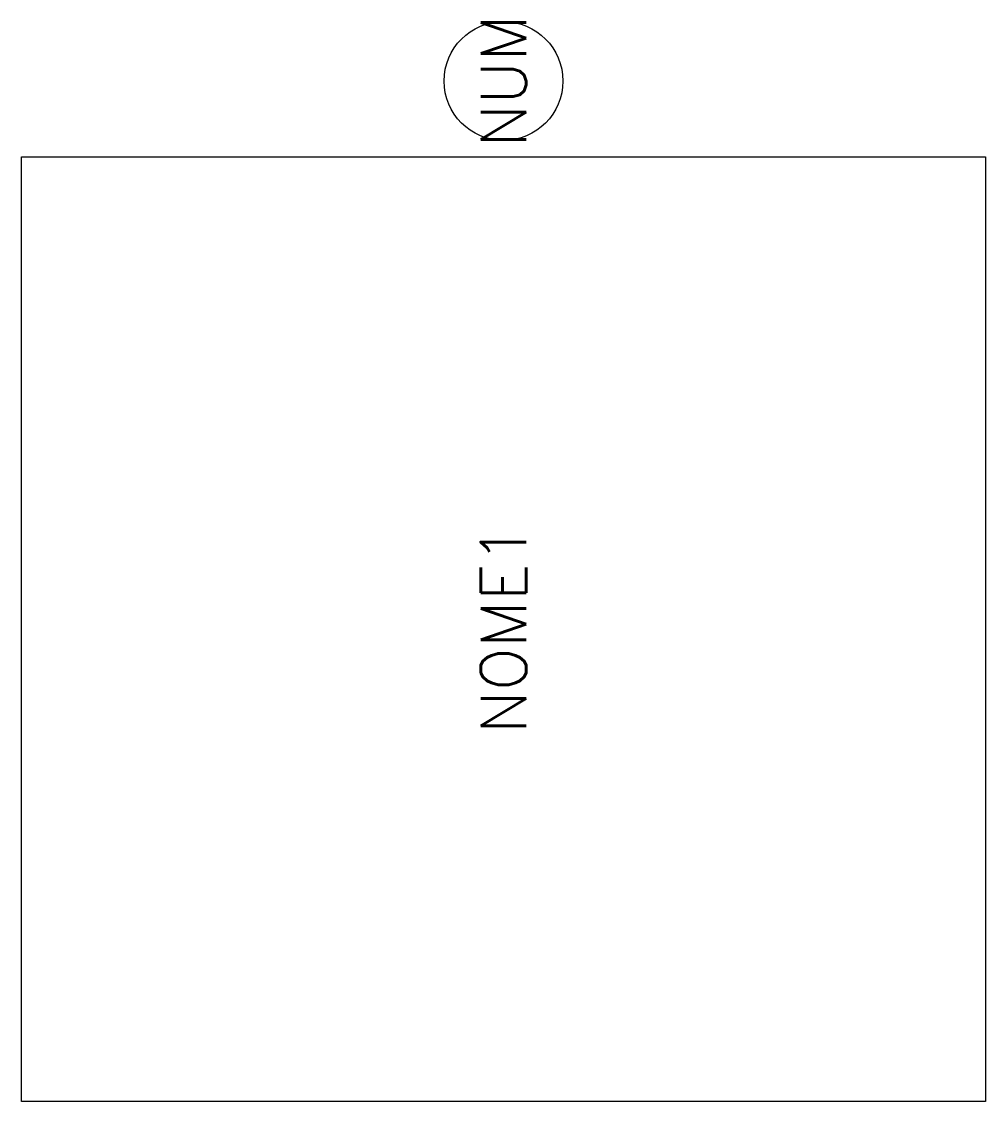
# Model space of a CAD drawing. Header units: millimetres. Extents: x 0 to 42.3, y 0 to 47.4.
import ezdxf
from ezdxf.enums import TextEntityAlignment as Align

# ---------------------------------------------------------------- set-up
doc = ezdxf.new("R2010")
doc.units = ezdxf.units.MM
doc.styles.add('Romans', font='romans.shx')

msp = doc.modelspace()

# ---------------------------------------------------------------- linework, layer by layer
msp.add_lwpolyline([(0, 41.448), (42.282, 41.448), (42.282, 0), (0, 0)], close=True)
at = {"linetype": 'Continuous'}
msp.add_circle((21.141, 44.768), 2.606, dxfattribs=at)

# ---------------------------------------------------------------- texts
at = {"color": 7, "style": 'Romans', "flags": 4}
for tag, text, p in [('NUM', 'NUM', (21.141, 44.768)), ('NOME1', 'NOME1', (21.141, 20.724))]:
    msp.add_attdef(tag, text=text, height=2, rotation=90, dxfattribs=at).set_placement(p, align=Align.MIDDLE_CENTER)

doc.saveas('drawing.dxf')
